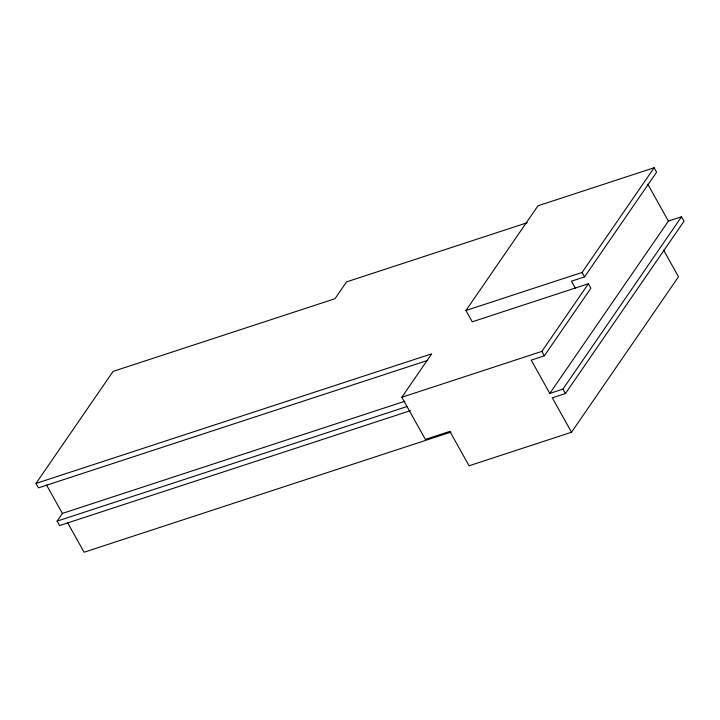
<?xml version="1.0" encoding="UTF-8"?>
<svg xmlns="http://www.w3.org/2000/svg" width="720" height="720" viewBox="0 0 720 720"><rect width="100%" height="100%" fill="white"/><g stroke="black" fill="none" stroke-linecap="round" stroke-linejoin="round"><path stroke-width="1.08" d="M427.788 360.36L38.484 487.863L36 483.426L113.085 371.403L334.953 298.737L346.563 281.88L527.211 222.714M410.472 410.652L59.562 525.573L57.078 521.136L62.397 513.414L404.775 401.283M663.552 250.029L678.501 276.777L571.527 432.234L469.071 465.786L449.856 431.397L425.376 439.416L401.814 397.269L431.712 353.826L36 483.426M571.527 432.234L552.303 397.845L565.425 393.552L684 221.229L681.516 216.792L562.941 389.115L549.828 393.408L531.225 360.135L544.347 355.833L590.886 288.198L588.402 283.761L472.275 321.795L465.948 310.482L537.993 205.794L654.12 167.76L656.595 172.197L584.559 276.885L571.446 281.178L575.289 288.063M465.948 310.482L582.084 272.448L654.12 167.76M401.814 397.269L541.863 351.396L588.402 283.761M549.828 393.408L668.403 221.085L681.516 216.792M57.078 521.136L406.926 406.557M450.999 432.072L84.096 552.24L67.545 522.63M647.82 184.257L668.403 221.085M582.084 272.448L584.559 276.885M541.863 351.396L544.347 355.833M562.941 389.115L565.425 393.552M46.53 485.028L62.397 513.414"/></g></svg>
